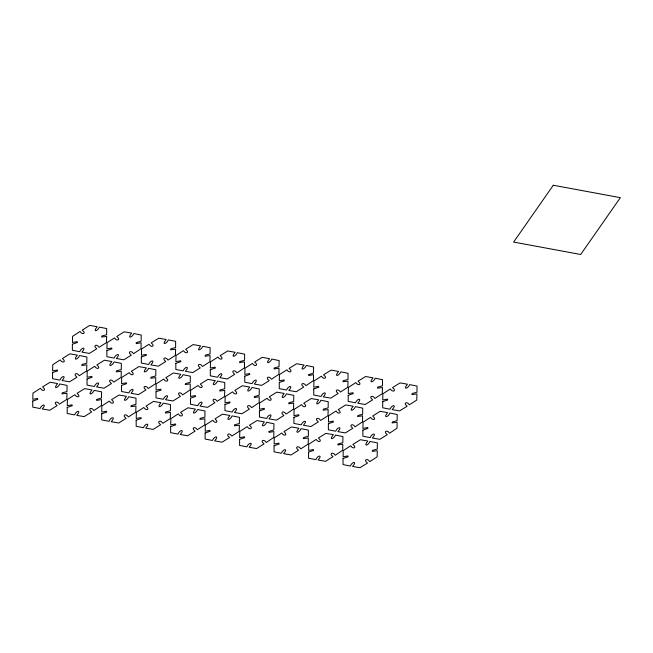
<?xml version="1.0" encoding="UTF-8"?>
<svg xmlns="http://www.w3.org/2000/svg" width="653" height="653" viewBox="0 0 653 653"><rect width="100%" height="100%" fill="white"/><g stroke="black" fill="none" stroke-linecap="round" stroke-linejoin="round"><path stroke-width="0.98" d="M32.732 401.04L32.756 407.121L40.062 408.541C41.857 403.823 47.261 403.562 42.265 408.949L49.71 410.239L57.178 405.57C52.713 402.289 57.129 400.256 59.415 404.15L66.843 399.358L67.006 393.277L61.953 393.865L62.255 392.837L66.99 391.58L67.047 385.401L59.709 383.948C58.55 387.653 52.371 389.98 57.578 383.564L50.118 382.242L42.592 386.919C47.187 390.347 42.388 392.151 40.437 388.29L32.928 393.13L32.797 399.334L37.531 398.436L37.809 399.318L32.732 401.04M52.558 372.626L52.583 378.707L59.888 380.128C61.733 375.508 67.022 374.993 62.092 380.536L69.536 381.825L77.005 377.156C72.483 373.973 77.03 371.786 79.242 375.736L86.637 370.994L86.833 364.864L81.788 365.492L82.082 364.423L86.816 363.166L86.873 356.987L79.535 355.534C78.131 359.534 72.295 361.297 77.38 355.142L69.887 353.836L62.419 358.505C66.941 362.064 62.337 363.615 60.182 359.925L52.754 364.717L52.624 370.92L57.358 370.022L57.635 370.904L52.567 372.585M67.21 407.431L67.202 413.48L74.532 414.924C76.23 410.378 81.764 409.757 76.744 415.341L84.131 416.638L91.657 411.953C87.151 408.647 91.698 406.672 93.893 410.541L101.403 405.497L101.46 399.563L96.742 400.444L96.44 399.563L101.46 397.995L101.566 391.849L94.187 390.339C92.702 394.216 87.02 396.224 91.983 389.931L84.596 388.625L77.07 393.31C81.617 397.065 76.907 398.248 74.834 394.722L67.406 399.514L67.275 405.717L72.01 404.819L72.287 405.701L67.218 407.407M72.385 344.213L72.377 350.269L79.715 351.714C81.478 347.053 86.922 346.661 81.919 352.122L89.363 353.412L96.832 348.743C92.342 345.649 96.766 343.315 99.068 347.323L106.463 342.58L106.659 336.45L101.607 337.038L101.909 336.009L106.643 334.752L106.7 328.573L99.362 327.12C97.738 331.381 92.195 332.63 97.183 326.72L89.714 325.423L82.245 330.091C86.833 333.65 82.041 335.218 80.033 331.495L72.581 336.303L72.45 342.507L77.185 341.609L77.462 342.49L72.385 344.213M87.037 379.018L87.061 385.099L94.358 386.511C96.105 381.997 101.542 381.287 96.571 386.927L104.015 388.209L111.483 383.548C107.051 380.299 111.361 378.209 113.72 382.127L121.115 377.377L121.311 371.247L116.258 371.835L116.561 370.806L121.295 369.557L121.344 363.37L114.014 361.925C112.667 365.745 106.749 367.827 111.859 361.525L104.423 360.211L96.897 364.896C101.468 368.431 96.717 370.022 94.709 366.276L87.208 371.141L87.102 377.303L91.836 376.406L92.114 377.287L87.037 379.018M101.688 413.814L101.68 419.871L109.01 421.316C110.618 416.753 116.316 416.198 111.222 421.724L118.666 423.013L126.135 418.344C121.67 415.177 126.045 412.965 128.372 416.932L135.767 412.182L135.963 406.052L130.91 406.639L131.212 405.611L135.946 404.362L135.995 398.175L128.665 396.722C127.245 400.607 121.466 402.607 126.462 396.314L119.017 395.024L111.541 399.693C116.038 403.138 111.573 404.868 109.312 401.113L101.86 405.946L101.754 412.108L106.488 411.21L106.766 412.092L101.688 413.79M106.863 350.604L106.888 356.685L114.185 358.097C115.826 353.551 121.458 352.955 116.397 358.513L123.784 359.811L131.31 355.134C126.804 351.82 131.351 349.845 133.547 353.714L141.056 348.669L141.121 342.752L136.338 343.617L136.093 342.735L141.113 341.168L141.236 335.054L133.841 333.512C132.388 337.568 126.625 339.201 131.661 333.103L124.192 331.814L116.724 336.483C121.344 339.919 116.479 341.69 114.512 337.879L107.059 342.686L106.929 348.89L111.663 347.992L111.941 348.873L106.872 350.579M121.515 385.401L121.54 391.482L128.837 392.902C130.535 388.347 136.069 387.743 131.049 393.31L138.493 394.6L145.962 389.931C141.481 386.649 145.937 384.625 148.198 388.519L155.618 383.727L155.789 377.638L150.737 378.25L151.039 377.197L155.773 375.948L155.822 369.761L148.492 368.308C147.194 372.324 141.146 373.998 146.362 367.925L138.901 366.602L131.367 371.279C135.808 374.806 131.449 376.406 129.163 372.683L121.711 377.491L121.58 383.695L126.315 382.797L126.592 383.678L121.515 385.384M136.167 420.205L136.191 426.287L143.489 427.707C145.178 423.046 150.761 422.687 145.701 428.115L153.145 429.405L160.614 424.736C156.034 421.512 160.728 419.389 162.85 423.315L170.27 418.524L170.441 412.435L165.389 413.047L165.691 411.994L170.425 410.745L170.474 404.558L163.144 403.113C161.732 407.105 155.928 408.884 160.94 402.705L153.496 401.415L146.019 406.084C150.5 409.545 146.011 411.268 143.782 407.496L136.363 412.288L136.232 418.491L140.966 417.594L141.244 418.475L136.175 420.157M141.342 356.987L141.334 363.044L148.664 364.488C150.451 359.876 155.847 359.37 150.876 364.896L158.32 366.186L165.789 361.517C161.25 358.383 165.805 356.122 168.025 360.105L175.42 355.354L175.616 349.224L170.564 349.812L170.866 348.784L175.6 347.535L175.649 341.348L168.319 339.895C166.972 343.658 161.079 345.861 166.14 339.495L158.728 338.189L151.194 342.866C155.659 346.163 151.284 348.163 148.99 344.27L141.538 349.077L141.407 355.281L146.141 354.383L146.419 355.265L141.342 356.971M155.994 391.792L156.018 397.873L163.315 399.293C165.16 394.608 170.474 394.241 165.527 399.701L172.972 400.991L180.44 396.322C176 393.188 180.293 390.918 182.677 394.902L190.186 389.857L190.219 383.891L185.215 384.593L185.517 383.58L190.252 382.332L190.35 376.21L182.971 374.7C181.469 378.854 175.755 380.283 180.791 374.291L173.38 372.985L165.846 377.671C170.417 381.091 165.723 382.903 163.699 379.042L156.165 383.915L156.059 390.078L160.793 389.188L161.071 390.061L155.994 391.767M170.645 426.589L170.637 432.645L177.967 434.09C179.616 429.486 185.248 429.013 180.179 434.498L187.623 435.788L195.092 431.119C190.635 427.944 194.994 425.748 197.328 429.707L204.724 424.956L204.92 418.826L199.867 419.389L200.161 418.385L204.903 417.136L204.977 410.982L197.622 409.496C195.884 413.733 190.554 415.071 195.41 409.088L187.974 407.799L180.497 412.467C185.011 415.822 180.497 417.732 178.293 413.871L170.841 418.679L170.711 424.883L175.445 423.985L175.714 424.866L170.645 426.589M175.82 363.378L175.845 369.459L183.142 370.88C184.93 366.26 190.325 365.77 185.354 371.288L192.741 372.585L200.267 367.908C195.696 364.717 200.332 362.546 202.503 366.488L209.899 361.738L210.095 355.607L205.042 356.22L205.344 355.167L210.078 353.918L210.127 347.731L202.797 346.286C201.451 349.984 195.541 352.294 200.642 345.886L193.149 344.588L185.672 349.257C190.317 352.914 185.362 354.301 183.493 350.637L176.016 355.461L175.886 361.664L180.62 360.774L180.897 361.648L175.828 363.329M190.472 398.175L190.496 404.256L197.794 405.676C199.443 401.024 205.091 400.664 200.006 406.084L207.45 407.374L214.919 402.705C210.421 399.489 214.878 397.359 217.155 401.293L224.575 396.502L224.746 390.412L219.694 391L219.988 389.972L224.73 388.723L224.779 382.536L217.449 381.083C216.323 385.001 210.005 386.821 215.335 380.707L207.858 379.377L200.324 384.054C204.797 387.678 200.332 389.09 198.088 385.474L190.643 390.306L190.537 396.469L195.271 395.571L195.541 396.453L190.472 398.175M205.124 432.98L205.115 439.028L212.445 440.481C214.217 435.82 219.653 435.429 214.657 440.889L222.093 442.179L229.57 437.51C225.073 434.408 229.497 432.082 231.807 436.09L239.202 431.339L239.398 425.209L234.345 425.805L234.639 424.768L239.382 423.519L239.431 417.332L232.101 415.888C230.46 420.14 224.95 421.397 229.913 415.479L222.453 414.19L214.976 418.859C219.53 422.605 214.788 423.821 212.772 420.254L205.32 425.062L205.189 431.266L209.923 430.376L210.193 431.249L205.124 432.98M210.299 369.761L210.323 375.842L217.62 377.263C219.457 372.585 224.779 372.218 219.832 377.671L227.277 378.96L234.745 374.291C230.264 371.084 234.705 368.937 236.982 372.879L244.483 367.835L244.508 361.852L239.52 362.57L239.814 361.558L244.557 360.309L244.646 354.187L237.276 352.669C235.774 356.832 230.076 358.293 235.121 352.277L227.685 350.963L220.151 355.64C224.665 359.223 220.085 360.734 217.914 357.06L210.47 361.893L210.364 368.055L215.098 367.157L215.368 368.039L210.307 369.72M224.95 404.566L224.967 410.647L232.272 412.067C233.913 407.513 239.545 406.925 234.484 412.476L241.871 413.773L249.397 409.096C244.899 405.839 249.405 403.766 251.634 407.676L259.135 402.632L259.2 396.697L254.482 397.579L254.18 396.697L259.192 395.13L259.298 388.984L251.927 387.474C250.221 391.71 244.818 393.033 249.715 387.066L242.336 385.76L234.802 390.445C239.292 393.939 234.835 395.587 232.566 391.857L225.146 396.649L225.016 402.852L229.75 401.962L230.019 402.836L224.959 404.517M239.602 439.363L239.594 445.419L246.924 446.864C248.556 442.318 254.197 441.722 249.136 447.272L256.572 448.562L264.049 443.893C259.51 440.661 264.098 438.563 266.285 442.481L273.787 437.437L273.86 431.519L269.101 432.384L268.832 431.502L273.844 429.927L273.95 423.789L266.579 422.271C265.2 426.376 259.323 427.919 264.392 421.871L256.931 420.573L249.454 425.242C254.066 428.711 249.242 430.425 247.25 426.646L239.798 431.453L239.667 437.657L244.402 436.759L244.671 437.641L239.602 439.347M244.777 376.152L244.793 382.234L252.099 383.654C253.854 379.099 259.282 378.471 254.311 384.062L261.698 385.36L269.224 380.683C264.734 377.467 269.175 375.328 271.46 379.262L278.962 374.226L278.994 368.251L273.999 368.978L274.293 367.941L279.035 366.692L279.125 360.57L271.754 359.06C270.489 362.815 264.457 365.051 269.591 358.66L262.163 357.346L254.629 362.031C259.135 365.329 254.646 367.337 252.45 363.419L244.973 368.235L244.842 374.447L249.577 373.549L249.846 374.422L244.777 376.152M259.429 410.949L259.445 417.03L266.751 418.451C268.35 413.896 274.048 413.333 268.963 418.859L276.399 420.148L283.875 415.479C279.386 412.378 283.794 410.06 286.112 414.067L293.613 409.023L293.646 403.056L288.65 403.774L288.944 402.746L293.687 401.497L293.777 395.375L286.406 393.865C284.888 398.061 279.223 399.448 284.194 393.449L276.758 392.159L269.281 396.828C273.827 400.362 269.183 401.93 267.044 398.248L259.6 403.081L259.494 409.243L264.228 408.345L264.498 409.227L259.429 410.933M274.08 445.754L274.072 451.803L281.402 453.255C283.182 448.57 288.602 448.227 283.614 453.664L291.05 454.953L298.527 450.284C294.005 447.093 298.527 444.913 300.764 448.864L308.183 444.073L308.355 437.983L303.294 438.579L303.596 437.543L308.338 436.294L308.387 430.107L301.057 428.662C299.392 432.915 293.915 434.18 298.894 428.262L291.458 426.948L283.933 431.633C288.544 435.249 283.663 436.726 281.753 433.021L274.252 437.885L274.146 444.048L278.88 443.15L279.149 444.032L274.08 445.73M279.255 382.536L279.272 388.617L286.577 390.037C288.251 385.433 293.834 384.952 288.789 390.445L296.225 391.735L303.702 387.066C299.213 383.793 303.686 381.752 305.939 385.654L313.44 380.609L313.489 374.659L308.755 375.557L308.485 374.675L313.497 373.108L313.62 366.994L306.233 365.451C305.049 369.28 298.862 371.312 304.094 365.06L296.642 363.737L289.108 368.414C293.589 371.9 289.14 373.573 286.904 369.818L279.451 374.626L279.321 380.83L284.055 379.932L284.324 380.813L279.255 382.519M293.907 417.34L293.923 423.422L301.229 424.842C302.902 420.352 308.453 419.61 303.441 425.25L310.877 426.54L318.354 421.871C313.775 418.655 318.46 416.524 320.59 420.45L327.977 415.7L328.181 409.578L323.129 410.182L323.423 409.129L328.165 407.88L328.214 401.693L320.884 400.248C319.57 404.052 313.66 406.223 318.672 399.84L311.228 398.55L303.759 403.219C308.314 406.688 303.645 408.403 301.547 404.623L294.103 409.423L293.972 415.635L298.707 414.737L298.976 415.618L293.907 417.316M308.559 452.145L308.575 458.218L315.881 459.639C317.546 455.084 323.129 454.496 318.084 460.047L325.529 461.336L333.006 456.667C328.541 453.484 332.891 451.305 335.242 455.255L342.743 450.211L342.76 444.228L337.772 444.946L338.074 443.934L342.817 442.685L342.923 436.596L335.536 435.053C334.075 439.012 328.312 440.824 333.373 434.653L325.88 433.355L318.411 438.024C323.047 441.673 318.101 443.069 316.232 439.404L308.755 444.228L308.624 450.431L313.358 449.533L313.628 450.415L308.559 452.096M313.734 388.927L313.75 395.008L321.056 396.428C322.827 391.751 328.263 391.392 323.268 396.836L330.704 398.126L338.181 393.457C333.699 390.347 338.091 388.037 340.417 392.037L347.837 387.245L348.008 381.164L342.947 381.727L343.249 380.723L347.992 379.466L348.065 373.312L340.711 371.835C339.144 376.038 333.52 377.393 338.548 371.443L331.112 370.12L323.586 374.806C328.165 378.258 323.431 380.022 321.431 376.177L313.905 381.058L313.799 387.221L318.533 386.323L318.803 387.205L313.734 388.902M328.386 423.732L328.377 429.78L335.707 431.225C337.503 426.556 342.898 426.189 337.911 431.633L345.355 432.923L352.832 428.254C348.376 425.087 352.726 422.875 355.069 426.842L362.57 421.797L362.586 415.814L357.599 416.532L357.901 415.52L362.644 414.271L362.733 408.149L355.363 406.639C353.975 410.737 348.09 412.296 353.175 406.231L345.706 404.942L338.238 409.611C342.768 412.908 338.205 414.908 336.026 411.006L328.581 415.814L328.451 422.018L333.185 421.12L333.454 422.001L328.386 423.707M343.037 458.528L343.054 464.61L350.359 466.03C352.179 461.304 357.542 461.059 352.563 466.438L359.95 467.736L367.484 463.059C362.954 459.867 367.492 457.696 369.712 461.638L377.108 456.896L377.303 450.766L372.259 451.37L372.553 450.325L377.295 449.068L377.344 442.889L370.014 441.436C368.431 445.509 362.897 447.174 367.802 441.028L360.415 439.73L352.889 444.407C357.452 447.868 352.767 449.599 350.71 445.795L343.209 450.66L343.103 456.822L347.837 455.925L348.106 456.806L343.037 458.488M348.212 395.318L348.204 401.366L355.534 402.811C357.175 398.24 362.799 397.71 357.738 403.228L365.182 404.509L372.659 399.84C368.161 396.624 372.61 394.494 374.895 398.428L382.283 393.677L382.487 387.547L377.426 388.135L377.728 387.107L382.47 385.858L382.519 379.671L375.189 378.226C373.957 382.225 367.794 383.891 373.075 377.842L365.59 376.512L358.064 381.197C362.472 384.527 358.26 386.445 355.828 382.609L348.408 387.4L348.278 393.604L353.012 392.706L353.281 393.588L348.212 395.269M362.864 430.115L362.88 436.196L370.186 437.616C372.006 432.947 377.352 432.564 372.39 438.024L379.777 439.33L387.311 434.645C382.862 431.404 387.188 429.307 389.539 433.225L397.048 428.188L397.097 422.23L392.078 422.94L392.38 421.911L397.122 420.654L397.212 414.533L389.841 413.023C388.38 417.398 382.544 418.385 387.653 412.623L380.185 411.325L372.716 415.994C377.205 419.585 372.692 421.063 370.504 417.398L363.06 422.205L362.929 428.409L367.663 427.511L367.933 428.392L362.864 430.115M382.691 401.701L382.707 407.782L390.012 409.202C391.702 404.648 397.236 404.036 392.216 409.611L399.603 410.917L407.137 406.231C402.632 402.974 407.137 400.909 409.366 404.811L416.761 400.069L416.957 393.939L411.921 394.583L412.206 393.498L416.949 392.241L417.022 386.086L409.668 384.609C407.733 389.237 402.632 389.768 407.456 384.201L400.069 382.903L392.543 387.58C397.032 391.065 392.559 392.731 390.306 389L382.862 393.832L382.756 399.995L387.49 399.097L387.76 399.979L382.691 401.66M553.287 185.24L513.633 242.067L580.697 254.49L620.35 197.663L553.287 185.24"/></g></svg>
